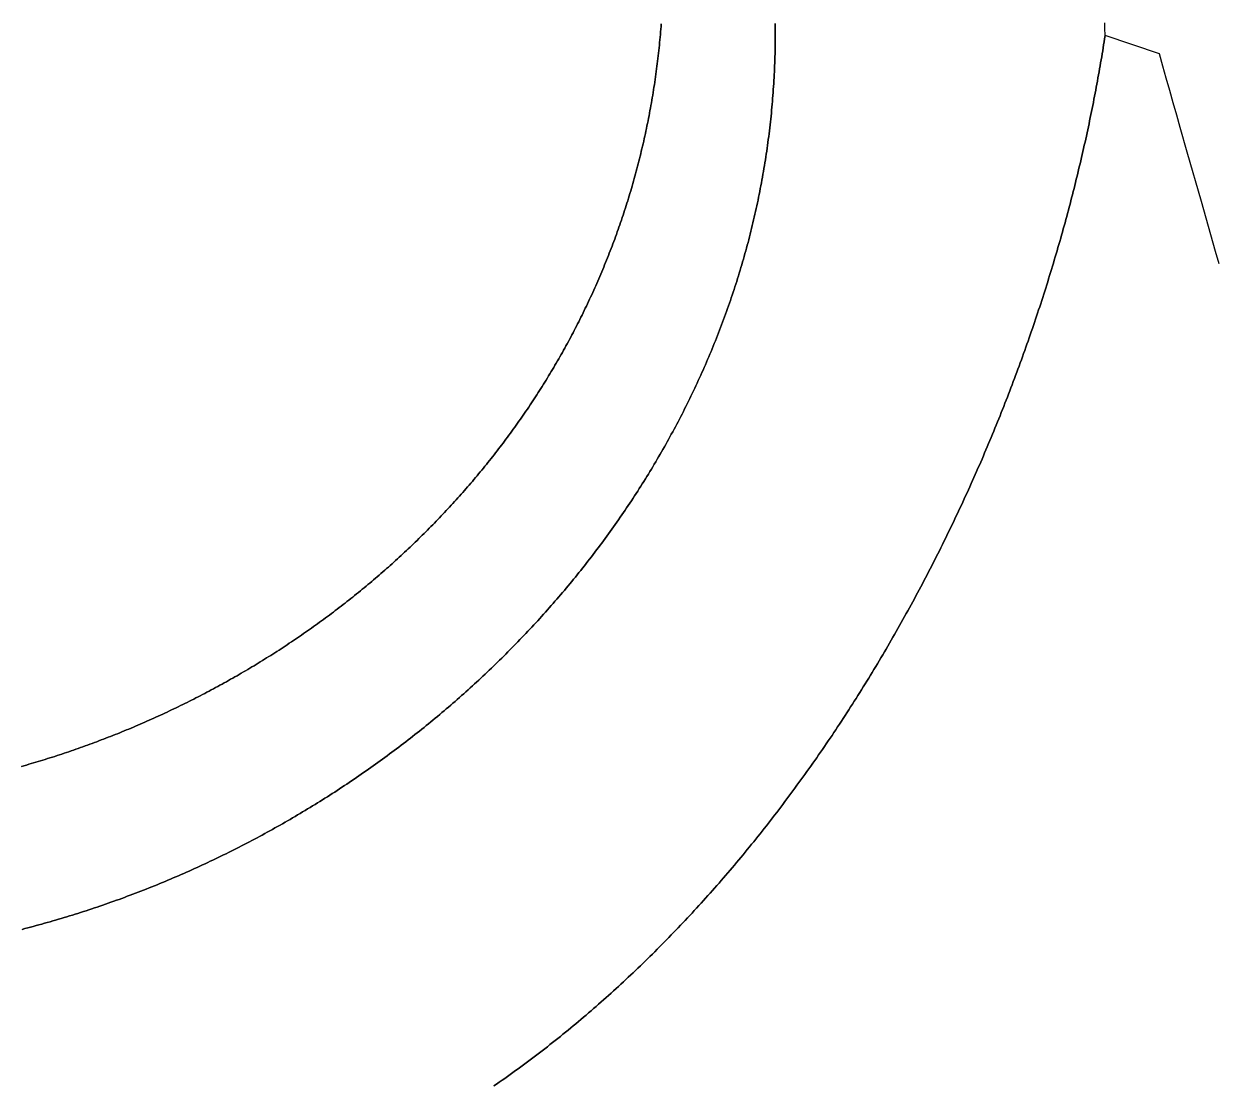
# Model space of a CAD drawing. Header units: millimetres. Extents: x 539514 to 908003, y -69769 to 203909.
# Drawn here: x 819420 to 838634, y -37131 to -20061 of the extents above; entities that cross this region are included whole.
import ezdxf

# ---------------------------------------------------------------- set-up
doc = ezdxf.new("R2010")
doc.units = ezdxf.units.MM
doc.layers.add('CLOSED_AREAS', color=7, linetype='Continuous')
doc.layers.add('REGION_HOLES', color=7, linetype='Continuous')

msp = doc.modelspace()

# ---------------------------------------------------------------- linework, layer by layer
at = {"layer": 'CLOSED_AREAS'}
for points in [[(819382.8, -32004.215), (819421.05, -31993.314), (819459.27, -31982.315), (819497.461, -31971.219), (819535.621, -31960.025), (819573.752, -31948.733), (819611.852, -31937.344), (819649.922, -31925.857), (819687.96, -31914.273), (819725.967, -31902.592), (819763.943, -31890.813), (819801.887, -31878.938), (819839.799, -31866.965), (819877.679, -31854.896), (819915.526, -31842.73), (819953.341, -31830.468), (819991.122, -31818.108), (820028.871, -31805.653), (820066.585, -31793.101), (820104.266, -31780.453), (820141.913, -31767.708), (820179.525, -31754.868), (820217.103, -31741.932), (820254.646, -31728.9), (820292.154, -31715.772), (820329.627, -31702.548), (820367.064, -31689.229), (820404.465, -31675.814), (820441.83, -31662.304), (820479.159, -31648.699), (820516.45, -31634.999), (820553.705, -31621.203), (820590.923, -31607.313), (820628.103, -31593.327), (820665.246, -31579.247), (820702.351, -31565.072), (820739.417, -31550.803), (820776.445, -31536.439), (820813.434, -31521.981), (820850.385, -31507.428), (820887.296, -31492.782), (820924.167, -31478.041), (820960.999, -31463.206), (820997.79, -31448.278), (821034.542, -31433.255), (821071.252, -31418.139), (821107.922, -31402.929), (821144.551, -31387.626), (821181.139, -31372.23), (821217.685, -31356.74), (821254.189, -31341.156), (821290.651, -31325.48), (821327.07, -31309.711), (821363.447, -31293.849), (821399.781, -31277.894), (821436.072, -31261.846), (821472.32, -31245.706), (821508.523, -31229.473), (821544.683, -31213.148), (821580.799, -31196.731), (821616.87, -31180.221), (821652.897, -31163.619), (821688.878, -31146.925), (821724.814, -31130.139), (821760.705, -31113.262), (821796.55, -31096.292), (821832.349, -31079.231), (821868.102, -31062.079), (821903.808, -31044.835), (821939.468, -31027.5), (821975.08, -31010.073), (822010.645, -30992.555), (822046.163, -30974.947), (822081.632, -30957.247), (822117.054, -30939.457), (822152.427, -30921.575), (822187.752, -30903.603), (822223.027, -30885.541), (822258.254, -30867.388), (822293.431, -30849.145), (822328.559, -30830.812), (822363.636, -30812.388), (822398.664, -30793.874), (822433.641, -30775.271), (822468.567, -30756.577), (822503.443, -30737.794), (822538.267, -30718.921), (822573.04, -30699.958), (822607.761, -30680.906), (822642.43, -30661.765), (822677.046, -30642.534), (822711.611, -30623.215), (822746.122, -30603.806), (822780.581, -30584.308), (822814.986, -30564.721), (822849.337, -30545.046), (822883.635, -30525.282), (822917.879, -30505.429), (822952.068, -30485.488), (822986.203, -30465.458), (823020.283, -30445.34), (823054.308, -30425.134), (823088.278, -30404.84), (823122.192, -30384.458), (823156.05, -30363.987), (823189.852, -30343.43), (823223.597, -30322.784), (823257.286, -30302.051), (823290.918, -30281.23), (823324.492, -30260.322), (823358.01, -30239.327), (823391.469, -30218.244), (823424.871, -30197.074), (823458.214, -30175.818), (823491.499, -30154.474), (823524.725, -30133.043), (823557.893, -30111.526), (823591, -30089.923), (823624.049, -30068.232), (823657.037, -30046.455), (823689.966, -30024.592), (823722.834, -30002.643), (823755.642, -29980.608), (823788.389, -29958.486), (823821.075, -29936.279), (823853.699, -29913.986), (823886.262, -29891.607), (823918.763, -29869.142), (823951.202, -29846.592), (823983.578, -29823.957), (824015.892, -29801.236), (824048.143, -29778.43), (824080.331, -29755.538), (824112.455, -29732.562), (824144.516, -29709.501), (824176.513, -29686.355), (824208.446, -29663.124), (824240.314, -29639.808), (824272.117, -29616.408), (824303.856, -29592.924), (824335.529, -29569.355), (824367.136, -29545.702), (824398.678, -29521.964), (824430.154, -29498.143), (824461.564, -29474.238), (824492.907, -29450.249), (824524.184, -29426.176), (824555.393, -29402.019), (824586.535, -29377.779), (824617.609, -29353.455), (824648.616, -29329.048), (824679.554, -29304.558), (824710.424, -29279.984), (824741.226, -29255.328), (824771.959, -29230.588), (824802.622, -29205.765), (824833.216, -29180.86), (824863.741, -29155.872), (824894.195, -29130.802), (824924.58, -29105.649), (824954.894, -29080.413), (824985.137, -29055.096), (825015.309, -29029.696), (825045.41, -29004.214), (825075.44, -28978.65), (825105.398, -28953.004), (825135.284, -28927.276), (825165.097, -28901.467), (825194.839, -28875.576), (825224.507, -28849.603), (825254.102, -28823.549), (825283.625, -28797.414), (825313.073, -28771.198), (825342.448, -28744.9), (825371.749, -28718.521), (825400.975, -28692.062), (825430.127, -28665.522), (825459.204, -28638.9), (825488.205, -28612.199), (825517.132, -28585.417), (825545.983, -28558.554), (825574.758, -28531.611), (825603.456, -28504.588), (825632.079, -28477.485), (825660.624, -28450.301), (825689.093, -28423.038), (825717.485, -28395.695), (825745.799, -28368.272), (825774.036, -28340.769), (825802.194, -28313.187), (825830.274, -28285.526), (825858.276, -28257.785), (825886.199, -28229.965), (825914.043, -28202.066), (825941.808, -28174.087), (825969.493, -28146.03), (825997.099, -28117.894), (826024.624, -28089.679), (826052.07, -28061.386), (826079.434, -28033.013), (826106.718, -28004.563), (826133.921, -27976.034), (826161.042, -27947.427), (826188.082, -27918.741), (826215.04, -27889.978), (826241.915, -27861.137), (826268.709, -27832.217), (826295.42, -27803.22), (826322.047, -27774.146), (826348.592, -27744.993), (826375.053, -27715.764), (826401.431, -27686.456), (826427.725, -27657.072), (826453.934, -27627.61), (826480.059, -27598.072), (826506.1, -27568.456), (826532.055, -27538.763), (826557.925, -27508.994), (826583.71, -27479.148), (826609.409, -27449.225), (826635.021, -27419.226), (826660.548, -27389.151), (826685.988, -27358.999), (826711.341, -27328.771), (826736.607, -27298.466), (826761.786, -27268.086), (826786.878, -27237.63), (826811.881, -27207.098), (826836.796, -27176.491), (826861.623, -27145.808), (826886.362, -27115.049), (826911.011, -27084.215), (826935.572, -27053.305), (826960.043, -27022.321), (826984.424, -26991.261), (827008.716, -26960.126), (827032.917, -26928.916), (827057.028, -26897.632), (827081.048, -26866.272), (827104.977, -26834.838), (827128.815, -26803.33), (827152.562, -26771.747), (827176.216, -26740.09), (827199.779, -26708.358), (827223.25, -26676.553), (827246.628, -26644.673), (827269.913, -26612.719), (827293.105, -26580.692), (827316.204, -26548.591), (827339.21, -26516.416), (827362.122, -26484.167), (827384.939, -26451.846), (827407.662, -26419.45), (827430.291, -26386.982), (827452.825, -26354.44), (827475.263, -26321.826), (827497.607, -26289.138), (827519.854, -26256.378), (827542.006, -26223.544), (827564.062, -26190.638), (827586.021, -26157.66), (827607.884, -26124.609), (827629.65, -26091.486), (827651.318, -26058.29), (827672.889, -26025.022), (827694.362, -25991.683), (827715.738, -25958.271), (827737.015, -25924.787), (827758.194, -25891.232), (827779.274, -25857.604), (827800.255, -25823.906), (827821.136, -25790.136), (827841.918, -25756.294), (827862.601, -25722.381), (827883.183, -25688.397), (827903.665, -25654.342), (827924.047, -25620.216), (827944.327, -25586.018), (827964.507, -25551.751), (827984.585, -25517.412), (828004.562, -25483.003), (828024.436, -25448.523), (828044.209, -25413.973), (828063.879, -25379.353), (828083.447, -25344.662), (828102.912, -25309.901), (828122.273, -25275.071), (828141.532, -25240.17), (828160.686, -25205.2), (828179.737, -25170.159), (828198.683, -25135.05), (828217.525, -25099.87), (828236.262, -25064.622), (828254.894, -25029.304), (828273.421, -24993.916), (828291.843, -24958.46), (828310.158, -24922.934), (828328.368, -24887.34), (828346.472, -24851.677), (828364.468, -24815.945), (828382.359, -24780.144), (828400.142, -24744.275), (828417.817, -24708.338), (828435.385, -24672.332), (828452.846, -24636.258), (828470.198, -24600.115), (828487.442, -24563.905), (828504.577, -24527.627), (828521.604, -24491.281), (828538.521, -24454.867), (828555.329, -24418.385), (828572.027, -24381.836), (828588.615, -24345.22), (828605.093, -24308.536), (828621.461, -24271.785), (828637.718, -24234.966), (828653.864, -24198.081), (828669.899, -24161.129), (828685.822, -24124.109), (828701.634, -24087.023), (828717.334, -24049.871), (828732.921, -24012.651), (828748.396, -23975.366), (828763.758, -23938.014), (828779.007, -23900.595), (828794.143, -23863.111), (828809.165, -23825.56), (828824.074, -23787.944), (828838.868, -23750.261), (828853.548, -23712.513), (828868.114, -23674.699), (828882.565, -23636.819), (828896.9, -23598.874), (828911.12, -23560.864), (828925.225, -23522.788), (828939.214, -23484.647), (828953.086, -23446.441), (828966.842, -23408.17), (828980.482, -23369.834), (828994.004, -23331.433), (829007.409, -23292.968), (829020.697, -23254.438), (829033.868, -23215.843), (829046.92, -23177.184), (829059.854, -23138.461), (829072.669, -23099.673), (829085.366, -23060.822), (829097.944, -23021.906), (829110.402, -22982.927), (829122.741, -22943.883), (829134.961, -22904.776), (829147.06, -22865.605), (829159.039, -22826.371), (829170.897, -22787.074), (829182.635, -22747.713), (829194.251, -22708.288), (829205.746, -22668.801), (829217.119, -22629.25), (829228.371, -22589.637), (829239.501, -22549.961), (829250.508, -22510.222), (829261.392, -22470.42), (829272.154, -22430.556), (829282.792, -22390.63), (829293.307, -22350.641), (829303.699, -22310.59), (829313.966, -22270.476), (829324.109, -22230.301), (829334.128, -22190.064), (829344.022, -22149.765), (829353.791, -22109.404), (829363.435, -22068.981), (829372.953, -22028.497), (829382.346, -21987.951), (829391.612, -21947.344), (829400.752, -21906.676), (829409.766, -21865.947), (829418.653, -21825.156), (829427.413, -21784.305), (829436.045, -21743.392), (829444.55, -21702.419), (829452.928, -21661.385), (829461.177, -21620.291), (829469.297, -21579.136), (829477.289, -21537.921), (829485.153, -21496.645), (829492.887, -21455.31), (829500.492, -21413.914), (829507.967, -21372.458), (829515.312, -21330.943), (829522.527, -21289.367), (829529.611, -21247.732), (829536.565, -21206.037), (829543.388, -21164.283), (829550.08, -21122.469), (829556.64, -21080.596), (829563.068, -21038.664), (829569.365, -20996.673), (829575.529, -20954.623), (829581.561, -20912.514), (829587.46, -20870.346), (829593.226, -20828.119), (829598.858, -20785.834), (829604.357, -20743.49), (829609.723, -20701.088), (829614.954, -20658.627), (829620.051, -20616.108), (829625.013, -20573.531), (829629.841, -20530.896), (829634.533, -20488.204), (829639.09, -20445.453), (829643.511, -20402.644), (829647.797, -20359.778), (829651.946, -20316.855), (829655.959, -20273.874), (829659.835, -20230.835), (829663.575, -20187.74), (829667.177, -20144.587), (829670.642, -20101.377), (829673.969, -20058.111)], [(829673.969, -20058.111), (829670.642, -20101.377), (829667.177, -20144.587), (829663.575, -20187.74), (829659.835, -20230.835), (829655.959, -20273.874), (829651.946, -20316.855), (829647.797, -20359.778), (829643.511, -20402.644), (829639.09, -20445.453), (829634.533, -20488.204), (829629.841, -20530.896), (829625.013, -20573.531), (829620.051, -20616.108), (829614.954, -20658.627), (829609.723, -20701.088), (829604.357, -20743.49), (829598.858, -20785.834), (829593.226, -20828.119), (829587.46, -20870.346), (829581.561, -20912.514), (829575.529, -20954.623), (829569.365, -20996.673), (829563.068, -21038.664), (829556.64, -21080.596), (829550.08, -21122.469), (829543.388, -21164.283), (829536.565, -21206.037), (829529.611, -21247.732), (829522.527, -21289.367), (829515.312, -21330.943), (829507.967, -21372.458), (829500.492, -21413.914), (829492.887, -21455.31), (829485.153, -21496.645), (829477.289, -21537.921), (829469.297, -21579.136), (829461.177, -21620.291), (829452.928, -21661.385), (829444.55, -21702.419), (829436.045, -21743.392), (829427.413, -21784.305), (829418.653, -21825.156), (829409.766, -21865.947), (829400.752, -21906.676), (829391.612, -21947.344), (829382.346, -21987.951), (829372.953, -22028.497), (829363.435, -22068.981), (829353.791, -22109.404), (829344.022, -22149.765), (829334.128, -22190.064), (829324.109, -22230.301), (829313.966, -22270.476), (829303.699, -22310.59), (829293.307, -22350.641), (829282.792, -22390.63), (829272.154, -22430.556), (829261.392, -22470.42), (829250.508, -22510.222), (829239.501, -22549.961), (829228.371, -22589.637), (829217.119, -22629.25), (829205.746, -22668.801), (829194.251, -22708.288), (829182.635, -22747.713), (829170.897, -22787.074), (829159.039, -22826.371), (829147.06, -22865.605), (829134.961, -22904.776), (829122.741, -22943.883), (829110.402, -22982.927), (829097.944, -23021.906), (829085.366, -23060.822), (829072.669, -23099.673), (829059.854, -23138.461), (829046.92, -23177.184), (829033.868, -23215.843), (829020.697, -23254.438), (829007.409, -23292.968), (828994.004, -23331.433), (828980.482, -23369.834), (828966.842, -23408.17), (828953.086, -23446.441), (828939.214, -23484.647), (828925.225, -23522.788), (828911.12, -23560.864), (828896.9, -23598.874), (828882.565, -23636.819), (828868.114, -23674.699), (828853.548, -23712.513), (828838.868, -23750.261), (828824.074, -23787.944), (828809.165, -23825.56), (828794.143, -23863.111), (828779.007, -23900.595), (828763.758, -23938.014), (828748.396, -23975.366), (828732.921, -24012.651), (828717.334, -24049.871), (828701.634, -24087.023), (828685.822, -24124.109), (828669.899, -24161.129), (828653.864, -24198.081), (828637.718, -24234.966), (828621.461, -24271.785), (828605.093, -24308.536), (828588.615, -24345.22), (828572.027, -24381.836), (828555.329, -24418.385), (828538.521, -24454.867), (828521.604, -24491.281), (828504.577, -24527.627), (828487.442, -24563.905), (828470.198, -24600.115), (828452.846, -24636.258), (828435.385, -24672.332), (828417.817, -24708.338), (828400.142, -24744.275), (828382.359, -24780.144), (828364.468, -24815.945), (828346.472, -24851.677), (828328.368, -24887.34), (828310.158, -24922.934), (828291.843, -24958.46), (828273.421, -24993.916), (828254.894, -25029.304), (828236.262, -25064.622), (828217.525, -25099.87), (828198.683, -25135.05), (828179.737, -25170.159), (828160.686, -25205.2), (828141.532, -25240.17), (828122.273, -25275.071), (828102.912, -25309.901), (828083.447, -25344.662), (828063.879, -25379.353), (828044.209, -25413.973), (828024.436, -25448.523), (828004.562, -25483.003), (827984.585, -25517.412), (827964.507, -25551.751), (827944.327, -25586.018), (827924.047, -25620.216), (827903.665, -25654.342), (827883.183, -25688.397), (827862.601, -25722.381), (827841.918, -25756.294), (827821.136, -25790.136), (827800.255, -25823.906), (827779.274, -25857.604), (827758.194, -25891.232), (827737.015, -25924.787), (827715.738, -25958.271), (827694.362, -25991.683), (827672.889, -26025.022), (827651.318, -26058.29), (827629.65, -26091.486), (827607.884, -26124.609), (827586.021, -26157.66), (827564.062, -26190.638), (827542.006, -26223.544), (827519.854, -26256.378), (827497.607, -26289.138), (827475.263, -26321.826), (827452.825, -26354.44), (827430.291, -26386.982), (827407.662, -26419.45), (827384.939, -26451.846), (827362.122, -26484.167), (827339.21, -26516.416), (827316.204, -26548.591), (827293.105, -26580.692), (827269.913, -26612.719), (827246.628, -26644.673), (827223.25, -26676.553), (827199.779, -26708.358), (827176.216, -26740.09), (827152.562, -26771.747), (827128.815, -26803.33), (827104.977, -26834.838), (827081.048, -26866.272), (827057.028, -26897.632), (827032.917, -26928.916), (827008.716, -26960.126), (826984.424, -26991.261), (826960.043, -27022.321), (826935.572, -27053.305), (826911.011, -27084.215), (826886.362, -27115.049), (826861.623, -27145.808), (826836.796, -27176.491), (826811.881, -27207.098), (826786.878, -27237.63), (826761.786, -27268.086), (826736.607, -27298.466), (826711.341, -27328.771), (826685.988, -27358.999), (826660.548, -27389.151), (826635.021, -27419.226), (826609.409, -27449.225), (826583.71, -27479.148), (826557.925, -27508.994), (826532.055, -27538.763), (826506.1, -27568.456), (826480.059, -27598.072), (826453.934, -27627.61), (826427.725, -27657.072), (826401.431, -27686.456), (826375.053, -27715.764), (826348.592, -27744.993), (826322.047, -27774.146), (826295.42, -27803.22), (826268.709, -27832.217), (826241.915, -27861.137), (826215.04, -27889.978), (826188.082, -27918.741), (826161.042, -27947.427), (826133.921, -27976.034), (826106.718, -28004.563), (826079.434, -28033.013), (826052.07, -28061.386), (826024.624, -28089.679), (825997.099, -28117.894), (825969.493, -28146.03), (825941.808, -28174.087), (825914.043, -28202.066), (825886.199, -28229.965), (825858.276, -28257.785), (825830.274, -28285.526), (825802.194, -28313.187), (825774.036, -28340.769), (825745.799, -28368.272), (825717.485, -28395.695), (825689.093, -28423.038), (825660.624, -28450.301), (825632.079, -28477.485), (825603.456, -28504.588), (825574.758, -28531.611), (825545.983, -28558.554), (825517.132, -28585.417), (825488.205, -28612.199), (825459.204, -28638.9), (825430.127, -28665.522), (825400.975, -28692.062), (825371.749, -28718.521), (825342.448, -28744.9), (825313.073, -28771.198), (825283.625, -28797.414), (825254.102, -28823.549), (825224.507, -28849.603), (825194.839, -28875.576), (825165.097, -28901.467), (825135.284, -28927.276), (825105.398, -28953.004), (825075.44, -28978.65), (825045.41, -29004.214), (825015.309, -29029.696), (824985.137, -29055.096), (824954.894, -29080.413), (824924.58, -29105.649), (824894.195, -29130.802), (824863.741, -29155.872), (824833.216, -29180.86), (824802.622, -29205.765), (824771.959, -29230.588), (824741.226, -29255.328), (824710.424, -29279.984), (824679.554, -29304.558), (824648.616, -29329.048), (824617.609, -29353.455), (824586.535, -29377.779), (824555.393, -29402.019), (824524.184, -29426.176), (824492.907, -29450.249), (824461.564, -29474.238), (824430.154, -29498.143), (824398.678, -29521.964), (824367.136, -29545.702), (824335.529, -29569.355), (824303.856, -29592.924), (824272.117, -29616.408), (824240.314, -29639.808), (824208.446, -29663.124), (824176.513, -29686.355), (824144.516, -29709.501), (824112.455, -29732.562), (824080.331, -29755.538), (824048.143, -29778.43), (824015.892, -29801.236), (823983.578, -29823.957), (823951.202, -29846.592), (823918.763, -29869.142), (823886.262, -29891.607), (823853.699, -29913.986), (823821.075, -29936.279), (823788.389, -29958.486), (823755.642, -29980.608), (823722.834, -30002.643), (823689.966, -30024.592), (823657.037, -30046.455), (823624.049, -30068.232), (823591, -30089.923), (823557.893, -30111.526), (823524.725, -30133.043), (823491.499, -30154.474), (823458.214, -30175.818), (823424.871, -30197.074), (823391.469, -30218.244), (823358.01, -30239.327), (823324.492, -30260.322), (823290.918, -30281.23), (823257.286, -30302.051), (823223.597, -30322.784), (823189.852, -30343.43), (823156.05, -30363.987), (823122.192, -30384.458), (823088.278, -30404.84), (823054.308, -30425.134), (823020.283, -30445.34), (822986.203, -30465.458), (822952.068, -30485.488), (822917.879, -30505.429), (822883.635, -30525.282), (822849.337, -30545.046), (822814.986, -30564.721), (822780.581, -30584.308), (822746.122, -30603.806), (822711.611, -30623.215), (822677.046, -30642.534), (822642.43, -30661.765), (822607.761, -30680.906), (822573.04, -30699.958), (822538.267, -30718.921), (822503.443, -30737.794), (822468.567, -30756.577), (822433.641, -30775.271), (822398.664, -30793.874), (822363.636, -30812.388), (822328.559, -30830.812), (822293.431, -30849.145), (822258.254, -30867.388), (822223.027, -30885.541), (822187.752, -30903.603), (822152.427, -30921.575), (822117.054, -30939.457), (822081.632, -30957.247), (822046.163, -30974.947), (822010.645, -30992.555), (821975.08, -31010.073), (821939.468, -31027.5), (821903.808, -31044.835), (821868.102, -31062.079), (821832.349, -31079.231), (821796.55, -31096.292), (821760.705, -31113.262), (821724.814, -31130.139), (821688.878, -31146.925), (821652.897, -31163.619), (821616.87, -31180.221), (821580.799, -31196.731), (821544.683, -31213.148), (821508.523, -31229.473), (821472.32, -31245.706), (821436.072, -31261.846), (821399.781, -31277.894), (821363.447, -31293.849), (821327.07, -31309.711), (821290.651, -31325.48), (821254.189, -31341.156), (821217.685, -31356.74), (821181.139, -31372.23), (821144.551, -31387.626), (821107.922, -31402.929), (821071.252, -31418.139), (821034.542, -31433.255), (820997.79, -31448.278), (820960.999, -31463.206), (820924.167, -31478.041), (820887.296, -31492.782), (820850.385, -31507.428), (820813.434, -31521.981), (820776.445, -31536.439), (820739.417, -31550.803), (820702.351, -31565.072), (820665.246, -31579.247), (820628.103, -31593.327), (820590.923, -31607.313), (820553.705, -31621.203), (820516.45, -31634.999), (820479.159, -31648.699), (820441.83, -31662.304), (820404.465, -31675.814), (820367.064, -31689.229), (820329.627, -31702.548), (820292.154, -31715.772), (820254.646, -31728.9), (820217.103, -31741.932), (820179.525, -31754.868), (820141.913, -31767.708), (820104.266, -31780.453), (820066.585, -31793.101), (820028.871, -31805.653), (819991.122, -31818.108), (819953.341, -31830.468), (819915.526, -31842.73), (819877.679, -31854.896), (819839.799, -31866.965), (819801.887, -31878.938), (819763.943, -31890.813), (819725.967, -31902.592), (819687.96, -31914.273), (819649.922, -31925.857), (819611.852, -31937.344), (819573.752, -31948.733), (819535.621, -31960.025), (819497.461, -31971.219), (819459.27, -31982.315), (819421.05, -31993.314), (819382.8, -32004.215)], [(819390.511, -34625.419), (819435.724, -34613.785), (819480.904, -34602.022), (819526.054, -34590.131), (819571.172, -34578.11), (819616.257, -34565.962), (819661.31, -34553.685), (819706.331, -34541.28), (819751.318, -34528.748), (819796.271, -34516.088), (819841.191, -34503.3), (819886.077, -34490.386), (819930.928, -34477.344), (819975.744, -34464.176), (820020.526, -34450.881), (820065.271, -34437.46), (820109.981, -34423.913), (820154.655, -34410.239), (820199.292, -34396.44), (820243.892, -34382.516), (820288.455, -34368.466), (820332.98, -34354.291), (820377.468, -34339.991), (820421.917, -34325.567), (820466.328, -34311.018), (820510.7, -34296.344), (820555.032, -34281.547), (820599.325, -34266.626), (820643.578, -34251.581), (820687.791, -34236.412), (820731.964, -34221.12), (820776.095, -34205.705), (820820.185, -34190.167), (820864.234, -34174.507), (820908.24, -34158.724), (820952.204, -34142.818), (820996.126, -34126.791), (821040.005, -34110.642), (821083.84, -34094.371), (821127.632, -34077.978), (821171.379, -34061.465), (821215.083, -34044.83), (821258.742, -34028.074), (821302.355, -34011.198), (821345.924, -33994.201), (821389.447, -33977.084), (821432.923, -33959.847), (821476.354, -33942.49), (821519.737, -33925.014), (821563.074, -33907.418), (821606.363, -33889.703), (821649.605, -33871.868), (821692.799, -33853.915), (821735.944, -33835.844), (821779.04, -33817.653), (821822.088, -33799.345), (821865.086, -33780.919), (821908.034, -33762.374), (821950.933, -33743.713), (821993.78, -33724.933), (822036.577, -33706.037), (822079.323, -33687.023), (822122.018, -33667.893), (822164.661, -33648.646), (822207.252, -33629.283), (822249.79, -33609.804), (822292.275, -33590.208), (822334.708, -33570.497), (822377.087, -33550.67), (822419.412, -33530.728), (822461.683, -33510.67), (822503.899, -33490.498), (822546.061, -33470.211), (822588.168, -33449.809), (822630.219, -33429.293), (822672.214, -33408.663), (822714.153, -33387.919), (822756.036, -33367.061), (822797.861, -33346.089), (822839.63, -33325.004), (822881.341, -33303.806), (822922.994, -33282.495), (822964.589, -33261.071), (823006.126, -33239.535), (823047.603, -33217.886), (823089.022, -33196.125), (823130.38, -33174.253), (823171.679, -33152.268), (823212.918, -33130.172), (823254.096, -33107.965), (823295.213, -33085.647), (823336.27, -33063.217), (823377.264, -33040.677), (823418.196, -33018.026), (823459.067, -32995.265), (823499.874, -32972.394), (823540.619, -32949.414), (823581.301, -32926.323), (823621.918, -32903.123), (823662.472, -32879.813), (823702.962, -32856.395), (823743.387, -32832.867), (823783.747, -32809.231), (823824.042, -32785.486), (823864.271, -32761.634), (823904.434, -32737.673), (823944.531, -32713.604), (823984.561, -32689.427), (824024.524, -32665.143), (824064.42, -32640.752), (824104.248, -32616.253), (824144.008, -32591.648), (824183.7, -32566.936), (824223.323, -32542.118), (824262.877, -32517.193), (824302.361, -32492.163), (824341.776, -32467.026), (824381.121, -32441.784), (824420.396, -32416.436), (824459.6, -32390.984), (824498.732, -32365.426), (824537.794, -32339.763), (824576.783, -32313.996), (824615.701, -32288.124), (824654.546, -32262.148), (824693.319, -32236.068), (824732.018, -32209.884), (824770.644, -32183.596), (824809.196, -32157.205), (824847.674, -32130.711), (824886.077, -32104.114), (824924.406, -32077.414), (824962.66, -32050.612), (825000.838, -32023.707), (825038.941, -31996.699), (825076.967, -31969.59), (825114.917, -31942.379), (825152.79, -31915.067), (825190.586, -31887.653), (825228.304, -31860.138), (825265.944, -31832.522), (825303.507, -31804.805), (825340.991, -31776.987), (825378.396, -31749.069), (825415.722, -31721.051), (825452.968, -31692.933), (825490.134, -31664.716), (825527.221, -31636.398), (825564.226, -31607.982), (825601.151, -31579.466), (825637.995, -31550.851), (825674.757, -31522.138), (825711.437, -31493.326), (825748.035, -31464.415), (825784.55, -31435.407), (825820.983, -31406.3), (825857.332, -31377.096), (825893.598, -31347.794), (825929.78, -31318.395), (825965.877, -31288.899), (826001.89, -31259.305), (826037.818, -31229.616), (826073.661, -31199.829), (826109.418, -31169.946), (826145.089, -31139.968), (826180.674, -31109.893), (826216.172, -31079.722), (826251.583, -31049.456), (826286.907, -31019.095), (826322.143, -30988.639), (826357.292, -30958.087), (826392.352, -30927.441), (826427.323, -30896.701), (826462.205, -30865.866), (826496.998, -30834.937), (826531.702, -30803.915), (826566.315, -30772.798), (826600.838, -30741.588), (826635.27, -30710.285), (826669.611, -30678.889), (826703.861, -30647.4), (826738.019, -30615.818), (826772.085, -30584.144), (826806.059, -30552.377), (826839.94, -30520.519), (826873.728, -30488.568), (826907.423, -30456.526), (826941.024, -30424.393), (826974.53, -30392.168), (827007.943, -30359.852), (827041.26, -30327.446), (827074.483, -30294.948), (827107.61, -30262.361), (827140.641, -30229.683), (827173.576, -30196.915), (827206.415, -30164.057), (827239.157, -30131.109), (827271.802, -30098.073), (827304.349, -30064.946), (827336.799, -30031.731), (827369.15, -29998.427), (827401.403, -29965.035), (827433.557, -29931.554), (827465.612, -29897.985), (827497.568, -29864.328), (827529.423, -29830.583), (827561.179, -29796.75), (827592.834, -29762.83), (827624.388, -29728.823), (827655.841, -29694.729), (827687.192, -29660.548), (827718.442, -29626.281), (827749.589, -29591.927), (827780.634, -29557.487), (827811.576, -29522.961), (827842.415, -29488.349), (827873.15, -29453.652), (827903.781, -29418.869), (827934.308, -29384.002), (827964.731, -29349.049), (827995.049, -29314.011), (828025.261, -29278.889), (828055.368, -29243.683), (828085.369, -29208.392), (828115.263, -29173.017), (828145.051, -29137.559), (828174.732, -29102.017), (828204.306, -29066.392), (828233.772, -29030.684), (828263.13, -28994.893), (828292.38, -28959.019), (828321.522, -28923.062), (828350.554, -28887.023), (828379.477, -28850.903), (828408.29, -28814.7), (828436.994, -28778.415), (828465.587, -28742.049), (828494.069, -28705.602), (828522.44, -28669.073), (828550.7, -28632.464), (828578.849, -28595.774), (828606.885, -28559.003), (828634.809, -28522.152), (828662.62, -28485.221), (828690.319, -28448.211), (828717.904, -28411.12), (828745.375, -28373.95), (828772.732, -28336.701), (828799.975, -28299.372), (828827.103, -28261.965), (828854.116, -28224.479), (828881.013, -28186.915), (828907.795, -28149.272), (828934.461, -28111.552), (828961.01, -28073.753), (828987.443, -28035.877), (829013.758, -27997.923), (829039.957, -27959.892), (829066.037, -27921.784), (829091.999, -27883.599), (829117.843, -27845.338), (829143.568, -27807), (829169.174, -27768.586), (829194.66, -27730.096), (829220.027, -27691.53), (829245.273, -27652.888), (829270.399, -27614.171), (829295.404, -27575.379), (829320.288, -27536.512), (829345.051, -27497.57), (829369.691, -27458.553), (829394.21, -27419.462), (829418.606, -27380.296), (829442.879, -27341.057), (829467.029, -27301.744), (829491.055, -27262.357), (829514.958, -27222.897), (829538.736, -27183.364), (829562.39, -27143.757), (829585.919, -27104.078), (829609.323, -27064.327), (829632.601, -27024.502), (829655.753, -26984.606), (829678.779, -26944.638), (829701.678, -26904.598), (829724.451, -26864.486), (829747.096, -26824.303), (829769.614, -26784.049), (829792.004, -26743.724), (829814.265, -26703.328), (829836.398, -26662.862), (829858.402, -26622.325), (829880.277, -26581.718), (829902.022, -26541.042), (829923.637, -26500.295), (829945.122, -26459.479), (829966.476, -26418.593), (829987.7, -26377.639), (830008.792, -26336.615), (830029.752, -26295.523), (830050.58, -26254.362), (830071.276, -26213.133), (830091.839, -26171.836), (830112.27, -26130.471), (830132.567, -26089.038), (830152.73, -26047.537), (830172.759, -26005.97), (830192.654, -25964.335), (830212.414, -25922.633), (830232.039, -25880.865), (830251.529, -25839.03), (830270.883, -25797.129), (830290.101, -25755.161), (830309.183, -25713.128), (830328.128, -25671.029), (830346.936, -25628.865), (830365.606, -25586.635), (830384.139, -25544.34), (830402.534, -25501.981), (830420.79, -25459.556), (830438.907, -25417.068), (830456.886, -25374.515), (830474.725, -25331.898), (830492.424, -25289.217), (830509.983, -25246.472), (830527.402, -25203.664), (830544.679, -25160.793), (830561.816, -25117.858), (830578.811, -25074.861), (830595.665, -25031.801), (830612.376, -24988.679), (830628.945, -24945.494), (830645.371, -24902.248), (830661.654, -24858.939), (830677.793, -24815.569), (830693.789, -24772.138), (830709.64, -24728.645), (830725.347, -24685.091), (830740.909, -24641.477), (830756.326, -24597.801), (830771.597, -24554.066), (830786.722, -24510.27), (830801.701, -24466.414), (830816.534, -24422.499), (830831.22, -24378.523), (830845.758, -24334.489), (830860.149, -24290.395), (830874.392, -24246.242), (830888.487, -24202.03), (830902.433, -24157.76), (830916.231, -24113.432), (830929.879, -24069.045), (830943.378, -24024.6), (830956.726, -23980.098), (830969.924, -23935.538), (830982.972, -23890.92), (830995.869, -23846.246), (831008.614, -23801.514), (831021.208, -23756.726), (831033.65, -23711.881), (831045.94, -23666.979), (831058.077, -23622.022), (831070.061, -23577.009), (831081.892, -23531.939), (831093.569, -23486.815), (831105.092, -23441.635), (831116.461, -23396.399), (831127.675, -23351.109), (831138.734, -23305.765), (831149.637, -23260.365), (831160.386, -23214.911), (831170.978, -23169.404), (831181.413, -23123.842), (831191.692, -23078.226), (831201.814, -23032.557), (831211.779, -22986.835), (831221.586, -22941.06), (831231.234, -22895.231), (831240.725, -22849.35), (831250.056, -22803.417), (831259.229, -22757.431), (831268.242, -22711.393), (831277.096, -22665.303), (831285.789, -22619.162), (831294.322, -22572.969), (831302.694, -22526.724), (831310.905, -22480.429), (831318.955, -22434.083), (831326.843, -22387.686), (831334.569, -22341.238), (831342.132, -22294.741), (831349.533, -22248.193), (831356.77, -22201.595), (831363.844, -22154.948), (831370.754, -22108.251), (831377.5, -22061.505), (831384.082, -22014.71), (831390.498, -21967.866), (831396.75, -21920.974), (831402.836, -21874.033), (831408.756, -21827.044), (831414.51, -21780.006), (831420.098, -21732.921), (831425.518, -21685.788), (831430.772, -21638.608), (831435.858, -21591.381), (831440.776, -21544.106), (831445.526, -21496.785), (831450.107, -21449.417), (831454.519, -21402.003), (831458.763, -21354.542), (831462.836, -21307.036), (831466.74, -21259.483), (831470.474, -21211.885), (831474.037, -21164.242), (831477.429, -21116.554), (831480.649, -21068.82), (831483.699, -21021.042), (831486.576, -20973.219), (831489.281, -20925.351), (831491.813, -20877.44), (831494.173, -20829.484), (831496.359, -20781.485), (831498.371, -20733.442), (831500.21, -20685.356), (831501.874, -20637.226), (831503.364, -20589.054), (831504.679, -20540.839), (831505.818, -20492.581), (831506.782, -20444.281), (831507.569, -20395.939), (831508.181, -20347.555), (831508.615, -20299.129), (831508.873, -20250.661), (831508.953, -20202.152), (831508.856, -20153.602), (831508.581, -20105.011), (831508.127, -20056.38)], [(826981.306, -37144.697), (827025.188, -37114.382), (827068.982, -37083.93), (827112.686, -37053.34), (827156.301, -37022.614), (827199.826, -36991.752), (827243.262, -36960.753), (827286.608, -36929.62), (827329.865, -36898.352), (827373.033, -36866.949), (827416.11, -36835.413), (827459.098, -36803.743), (827501.997, -36771.94), (827544.805, -36740.005), (827587.524, -36707.938), (827630.153, -36675.74), (827672.693, -36643.41), (827715.142, -36610.95), (827757.501, -36578.36), (827799.77, -36545.641), (827841.95, -36512.792), (827884.039, -36479.815), (827926.038, -36446.71), (827967.947, -36413.478), (828009.766, -36380.118), (828051.494, -36346.631), (828093.133, -36313.018), (828134.681, -36279.28), (828176.138, -36245.416), (828217.505, -36211.428), (828258.782, -36177.316), (828299.968, -36143.079), (828341.064, -36108.72), (828382.069, -36074.237), (828422.983, -36039.632), (828463.807, -36004.906), (828504.54, -35970.057), (828545.182, -35935.089), (828585.734, -35899.999), (828626.194, -35864.79), (828666.564, -35829.461), (828706.843, -35794.013), (828747.031, -35758.447), (828787.128, -35722.762), (828827.134, -35686.961), (828867.048, -35651.042), (828906.872, -35615.006), (828946.604, -35578.854), (828986.246, -35542.587), (829025.795, -35506.205), (829065.254, -35469.707), (829104.621, -35433.096), (829143.897, -35396.371), (829183.082, -35359.533), (829222.175, -35322.582), (829261.176, -35285.518), (829300.086, -35248.343), (829338.904, -35211.057), (829377.631, -35173.659), (829416.266, -35136.152), (829454.809, -35098.534), (829493.261, -35060.807), (829531.62, -35022.971), (829569.888, -34985.027), (829608.064, -34946.975), (829646.148, -34908.815), (829684.14, -34870.548), (829722.04, -34832.174), (829759.848, -34793.695), (829797.563, -34755.11), (829835.187, -34716.42), (829872.718, -34677.625), (829910.157, -34638.726), (829947.504, -34599.724), (829984.759, -34560.618), (830021.921, -34521.41), (830058.991, -34482.099), (830095.968, -34442.686), (830132.853, -34403.173), (830169.645, -34363.558), (830206.345, -34323.844), (830242.952, -34284.029), (830279.466, -34244.115), (830315.888, -34204.102), (830352.217, -34163.991), (830388.453, -34123.782), (830424.596, -34083.475), (830460.647, -34043.072), (830496.604, -34002.572), (830532.469, -33961.976), (830568.24, -33921.284), (830603.919, -33880.498), (830639.504, -33839.617), (830674.996, -33798.641), (830710.395, -33757.573), (830745.701, -33716.411), (830780.914, -33675.156), (830816.033, -33633.809), (830851.059, -33592.371), (830885.992, -33550.841), (830920.831, -33509.221), (830955.577, -33467.51), (830990.229, -33425.71), (831024.787, -33383.82), (831059.252, -33341.842), (831093.624, -33299.775), (831127.901, -33257.62), (831162.085, -33215.378), (831196.176, -33173.049), (831230.172, -33130.634), (831264.074, -33088.132), (831297.883, -33045.545), (831331.598, -33002.874), (831365.218, -32960.117), (831398.745, -32917.277), (831432.178, -32874.353), (831465.516, -32831.346), (831498.76, -32788.257), (831531.911, -32745.085), (831564.967, -32701.832), (831597.928, -32658.497), (831630.795, -32615.082), (831663.568, -32571.587), (831696.247, -32528.012), (831728.831, -32484.358), (831761.321, -32440.625), (831793.716, -32396.814), (831826.016, -32352.924), (831858.222, -32308.958), (831890.333, -32264.915), (831922.35, -32220.795), (831954.271, -32176.6), (831986.098, -32132.329), (832017.83, -32087.983), (832049.468, -32043.563), (832081.01, -31999.069), (832112.457, -31954.501), (832143.81, -31909.86), (832175.067, -31865.147), (832206.229, -31820.362), (832237.296, -31775.505), (832268.268, -31730.577), (832299.145, -31685.578), (832329.926, -31640.51), (832360.613, -31595.371), (832391.203, -31550.164), (832421.699, -31504.887), (832452.099, -31459.543), (832482.403, -31414.131), (832512.612, -31368.651), (832542.726, -31323.105), (832572.744, -31277.493), (832602.666, -31231.814), (832632.492, -31186.07), (832662.223, -31140.262), (832691.858, -31094.389), (832721.398, -31048.452), (832750.841, -31002.452), (832780.188, -30956.388), (832809.44, -30910.263), (832838.596, -30864.075), (832867.655, -30817.826), (832896.619, -30771.515), (832925.486, -30725.144), (832954.257, -30678.714), (832982.932, -30632.223), (833011.511, -30585.673), (833039.994, -30539.065), (833068.38, -30492.399), (833096.67, -30445.674), (833124.863, -30398.893), (833152.96, -30352.055), (833180.961, -30305.161), (833208.865, -30258.211), (833236.672, -30211.205), (833264.383, -30164.145), (833291.997, -30117.031), (833319.514, -30069.862), (833346.935, -30022.641), (833374.259, -29975.366), (833401.486, -29928.039), (833428.616, -29880.66), (833455.649, -29833.229), (833482.586, -29785.748), (833509.425, -29738.216), (833536.167, -29690.634), (833562.813, -29643.003), (833589.361, -29595.322), (833615.812, -29547.593), (833642.165, -29499.816), (833668.422, -29451.991), (833694.581, -29404.119), (833720.643, -29356.2), (833746.607, -29308.236), (833772.474, -29260.225), (833798.244, -29212.169), (833823.916, -29164.069), (833849.49, -29115.924), (833874.967, -29067.735), (833900.346, -29019.503), (833925.628, -28971.229), (833950.812, -28922.911), (833975.898, -28874.552), (834000.886, -28826.152), (834025.776, -28777.711), (834050.569, -28729.229), (834075.264, -28680.707), (834099.86, -28632.146), (834124.359, -28583.546), (834148.759, -28534.907), (834173.062, -28486.23), (834197.266, -28437.516), (834221.372, -28388.765), (834245.38, -28339.976), (834269.29, -28291.152), (834293.101, -28242.292), (834316.814, -28193.397), (834340.428, -28144.468), (834363.944, -28095.504), (834387.362, -28046.506), (834410.681, -27997.475), (834433.902, -27948.412), (834457.024, -27899.316), (834480.047, -27850.188), (834502.971, -27801.029), (834525.797, -27751.839), (834548.524, -27702.618), (834571.152, -27653.368), (834593.682, -27604.088), (834616.112, -27554.78), (834638.443, -27505.442), (834660.676, -27456.077), (834682.809, -27406.685), (834704.844, -27357.265), (834726.779, -27307.819), (834748.615, -27258.347), (834770.352, -27208.849), (834791.989, -27159.326), (834813.527, -27109.778), (834834.966, -27060.206), (834856.306, -27010.611), (834877.546, -26960.992), (834898.687, -26911.351), (834919.728, -26861.687), (834940.67, -26812.002), (834961.512, -26762.295), (834982.254, -26712.568), (835002.897, -26662.82), (835023.44, -26613.052), (835043.883, -26563.265), (835064.227, -26513.459), (835084.47, -26463.635), (835104.614, -26413.793), (835124.658, -26363.933), (835144.602, -26314.056), (835164.445, -26264.163), (835184.189, -26214.254), (835203.833, -26164.329), (835223.376, -26114.389), (835242.82, -26064.435), (835262.163, -26014.467), (835281.405, -25964.485), (835300.548, -25914.489), (835319.59, -25864.481), (835338.532, -25814.461), (835357.373, -25764.43), (835376.114, -25714.387), (835394.754, -25664.333), (835413.294, -25614.269), (835431.733, -25564.195), (835450.072, -25514.112), (835468.309, -25464.02), (835486.446, -25413.92), (835504.483, -25363.812), (835522.418, -25313.696), (835540.253, -25263.574), (835557.986, -25213.445), (835575.619, -25163.31), (835593.151, -25113.169), (835610.581, -25063.024), (835627.911, -25012.874), (835645.139, -24962.72), (835662.267, -24912.563), (835679.293, -24862.402), (835696.218, -24812.239), (835713.041, -24762.074), (835729.764, -24711.907), (835746.384, -24661.739), (835762.904, -24611.57), (835779.322, -24561.401), (835795.638, -24511.232), (835811.853, -24461.064), (835827.967, -24410.898), (835843.978, -24360.733), (835859.889, -24310.57), (835875.697, -24260.41), (835891.403, -24210.252), (835907.008, -24160.099), (835922.511, -24109.95), (835937.912, -24059.805), (835953.211, -24009.665), (835968.408, -23959.531), (835983.504, -23909.403), (835998.497, -23859.281), (836013.388, -23809.167), (836028.177, -23759.059), (836042.863, -23708.96), (836057.448, -23658.869), (836071.93, -23608.787), (836086.31, -23558.715), (836100.587, -23508.652), (836114.762, -23458.599), (836128.835, -23408.558), (836142.805, -23358.528), (836156.673, -23308.509), (836170.438, -23258.503), (836184.101, -23208.509), (836197.66, -23158.529), (836211.118, -23108.562), (836224.472, -23058.609), (836237.724, -23008.671), (836250.873, -22958.748), (836263.919, -22908.841), (836276.862, -22858.95), (836289.702, -22809.075), (836302.439, -22759.218), (836315.073, -22709.378), (836327.604, -22659.556), (836340.032, -22609.752), (836352.357, -22559.967), (836364.578, -22510.202), (836376.697, -22460.457), (836388.712, -22410.732), (836400.623, -22361.028), (836412.432, -22311.345), (836424.137, -22261.684), (836435.738, -22212.046), (836447.236, -22162.43), (836458.63, -22112.837), (836469.921, -22063.268), (836481.108, -22013.724), (836492.192, -21964.204), (836503.172, -21914.709), (836514.048, -21865.24), (836524.82, -21815.797), (836535.488, -21766.381), (836546.053, -21716.991), (836556.514, -21667.63), (836566.87, -21618.296), (836577.123, -21568.991), (836587.271, -21519.715), (836597.316, -21470.468), (836607.256, -21421.252), (836617.093, -21372.065), (836626.824, -21322.91), (836636.452, -21273.786), (836645.976, -21224.694), (836655.395, -21175.634), (836664.709, -21126.608), (836673.919, -21077.614), (836683.025, -21028.654), (836692.026, -20979.729), (836700.923, -20930.838), (836709.715, -20881.983), (836718.403, -20833.163), (836726.985, -20784.38), (836735.463, -20735.633), (836743.837, -20686.923), (836752.105, -20638.251), (836760.268, -20589.617), (836768.327, -20541.021), (836776.281, -20492.465), (836784.129, -20443.948), (836791.873, -20395.471), (836799.512, -20347.035), (836807.045, -20298.64), (836814.474, -20250.286), (836814.15, -20209.563), (836813.638, -20168.786), (836812.939, -20127.955), (836812.053, -20087.072), (836810.981, -20046.136)], [(838649.954, -23922.069), (838592.823, -23720.986), (838478.578, -23319.627), (838364.451, -22919.36), (838137.038, -22122.182), (838023.991, -21725.307), (837967.684, -21527.307), (837911.543, -21329.601), (837855.582, -21132.192), (837799.815, -20935.083), (837744.259, -20738.275), (837688.927, -20541.77), (836814.474, -20250.286), (836807.045, -20298.64), (836799.512, -20347.035), (836791.873, -20395.471), (836784.129, -20443.948), (836776.281, -20492.465), (836768.327, -20541.021), (836760.268, -20589.617), (836752.105, -20638.251), (836743.837, -20686.923), (836735.463, -20735.633), (836726.985, -20784.38), (836718.403, -20833.163), (836709.715, -20881.983), (836700.923, -20930.838), (836692.026, -20979.729), (836683.025, -21028.654), (836673.919, -21077.614), (836664.709, -21126.608), (836655.395, -21175.634), (836645.976, -21224.694), (836636.452, -21273.786), (836626.824, -21322.91), (836617.093, -21372.065), (836607.256, -21421.252), (836597.316, -21470.468), (836587.271, -21519.715), (836577.123, -21568.991), (836566.87, -21618.296), (836556.514, -21667.63), (836546.053, -21716.991), (836535.488, -21766.381), (836524.82, -21815.797), (836514.048, -21865.24), (836503.172, -21914.709), (836492.192, -21964.204), (836481.108, -22013.724), (836469.921, -22063.268), (836458.63, -22112.837), (836447.236, -22162.43), (836435.738, -22212.046), (836424.137, -22261.684), (836412.432, -22311.345), (836400.623, -22361.028), (836388.712, -22410.732), (836376.697, -22460.457), (836364.578, -22510.202), (836352.357, -22559.967), (836340.032, -22609.752), (836327.604, -22659.556), (836315.073, -22709.378), (836302.439, -22759.218), (836289.702, -22809.075), (836276.862, -22858.95), (836263.919, -22908.841), (836250.873, -22958.748), (836237.724, -23008.671), (836224.472, -23058.609), (836211.118, -23108.562), (836197.66, -23158.529), (836184.101, -23208.509), (836170.438, -23258.503), (836156.673, -23308.509), (836142.805, -23358.528), (836128.835, -23408.558), (836114.762, -23458.599), (836100.587, -23508.652), (836086.31, -23558.715), (836071.93, -23608.787), (836057.448, -23658.869), (836042.863, -23708.96), (836028.177, -23759.059), (836013.388, -23809.167), (835998.497, -23859.281), (835983.504, -23909.403), (835968.408, -23959.531), (835953.211, -24009.665), (835937.912, -24059.805), (835922.511, -24109.95), (835907.008, -24160.099), (835891.403, -24210.252), (835875.697, -24260.41), (835859.889, -24310.57), (835843.978, -24360.733), (835827.967, -24410.898), (835811.853, -24461.064), (835795.638, -24511.232), (835779.322, -24561.401), (835762.904, -24611.57), (835746.384, -24661.739), (835729.764, -24711.907), (835713.041, -24762.074), (835696.218, -24812.239), (835679.293, -24862.402), (835662.267, -24912.563), (835645.139, -24962.72), (835627.911, -25012.874), (835610.581, -25063.024), (835593.151, -25113.169), (835575.619, -25163.31), (835557.986, -25213.445), (835540.253, -25263.574), (835522.418, -25313.696), (835504.483, -25363.812), (835486.446, -25413.92), (835468.309, -25464.02), (835450.072, -25514.112), (835431.733, -25564.195), (835413.294, -25614.269), (835394.754, -25664.333), (835376.114, -25714.387), (835357.373, -25764.43), (835338.532, -25814.461), (835319.59, -25864.481), (835300.548, -25914.489), (835281.405, -25964.485), (835262.163, -26014.467), (835242.82, -26064.435), (835223.376, -26114.389), (835203.833, -26164.329), (835184.189, -26214.254), (835164.445, -26264.163), (835144.602, -26314.056), (835124.658, -26363.933), (835104.614, -26413.793), (835084.47, -26463.635), (835064.227, -26513.459), (835043.883, -26563.265), (835023.44, -26613.052), (835002.897, -26662.82), (834982.254, -26712.568), (834961.512, -26762.295), (834940.67, -26812.002), (834919.728, -26861.687), (834898.687, -26911.351), (834877.546, -26960.992), (834856.306, -27010.611), (834834.966, -27060.206), (834813.527, -27109.778), (834791.989, -27159.326), (834770.352, -27208.849), (834748.615, -27258.347), (834726.779, -27307.819), (834704.844, -27357.265), (834682.809, -27406.685), (834660.676, -27456.077), (834638.443, -27505.442), (834616.112, -27554.78), (834593.682, -27604.088), (834571.152, -27653.368), (834548.524, -27702.618), (834525.797, -27751.839), (834502.971, -27801.029), (834480.047, -27850.188), (834457.024, -27899.316), (834433.902, -27948.412), (834410.681, -27997.475), (834387.362, -28046.506), (834363.944, -28095.504), (834340.428, -28144.468), (834316.814, -28193.397), (834293.101, -28242.292), (834269.29, -28291.152), (834245.38, -28339.976), (834221.372, -28388.765), (834197.266, -28437.516), (834173.062, -28486.23), (834148.759, -28534.907), (834124.359, -28583.546), (834099.86, -28632.146), (834075.264, -28680.707), (834050.569, -28729.229), (834025.776, -28777.711), (834000.886, -28826.152), (833975.898, -28874.552), (833950.812, -28922.911), (833925.628, -28971.229), (833900.346, -29019.503), (833874.967, -29067.735), (833849.49, -29115.924), (833823.916, -29164.069), (833798.244, -29212.169), (833772.474, -29260.225), (833746.607, -29308.236), (833720.643, -29356.2), (833694.581, -29404.119), (833668.422, -29451.991), (833642.165, -29499.816), (833615.812, -29547.593), (833589.361, -29595.322), (833562.813, -29643.003), (833536.167, -29690.634), (833509.425, -29738.216), (833482.586, -29785.748), (833455.649, -29833.229), (833428.616, -29880.66), (833401.486, -29928.039), (833374.259, -29975.366), (833346.935, -30022.641), (833319.514, -30069.862), (833291.997, -30117.031), (833264.383, -30164.145), (833236.672, -30211.205), (833208.865, -30258.211), (833180.961, -30305.161), (833152.96, -30352.055), (833124.863, -30398.893), (833096.67, -30445.674), (833068.38, -30492.399), (833039.994, -30539.065), (833011.511, -30585.673), (832982.932, -30632.223), (832954.257, -30678.714), (832925.486, -30725.144), (832896.619, -30771.515), (832867.655, -30817.826), (832838.596, -30864.075), (832809.44, -30910.263), (832780.188, -30956.388), (832750.841, -31002.452), (832721.398, -31048.452), (832691.858, -31094.389), (832662.223, -31140.262), (832632.492, -31186.07), (832602.666, -31231.814), (832572.744, -31277.493), (832542.726, -31323.105), (832512.612, -31368.651), (832482.403, -31414.131), (832452.099, -31459.543), (832421.699, -31504.887), (832391.203, -31550.164), (832360.613, -31595.371), (832329.926, -31640.51), (832299.145, -31685.578), (832268.268, -31730.577), (832237.296, -31775.505), (832206.229, -31820.362), (832175.067, -31865.147), (832143.81, -31909.86), (832112.457, -31954.501), (832081.01, -31999.069), (832049.468, -32043.563), (832017.83, -32087.983), (831986.098, -32132.329), (831954.271, -32176.6), (831922.35, -32220.795), (831890.333, -32264.915), (831858.222, -32308.958), (831826.016, -32352.924), (831793.716, -32396.814), (831761.321, -32440.625), (831728.831, -32484.358), (831696.247, -32528.012), (831663.568, -32571.587), (831630.795, -32615.082), (831597.928, -32658.497), (831564.967, -32701.832), (831531.911, -32745.085), (831498.76, -32788.257), (831465.516, -32831.346), (831432.178, -32874.353), (831398.745, -32917.277), (831365.218, -32960.117), (831331.598, -33002.874), (831297.883, -33045.545), (831264.074, -33088.132), (831230.172, -33130.634), (831196.176, -33173.049), (831162.085, -33215.378), (831127.901, -33257.62), (831093.624, -33299.775), (831059.252, -33341.842), (831024.787, -33383.82), (830990.229, -33425.71), (830955.577, -33467.51), (830920.831, -33509.221), (830885.992, -33550.841), (830851.059, -33592.371), (830816.033, -33633.809), (830780.914, -33675.156), (830745.701, -33716.411), (830710.395, -33757.573), (830674.996, -33798.641), (830639.504, -33839.617), (830603.919, -33880.498), (830568.24, -33921.284), (830532.469, -33961.976), (830496.604, -34002.572), (830460.647, -34043.072), (830424.596, -34083.475), (830388.453, -34123.782), (830352.217, -34163.991), (830315.888, -34204.102), (830279.466, -34244.115), (830242.952, -34284.029), (830206.345, -34323.844), (830169.645, -34363.558), (830132.853, -34403.173), (830095.968, -34442.686), (830058.991, -34482.099), (830021.921, -34521.41), (829984.759, -34560.618), (829947.504, -34599.724), (829910.157, -34638.726), (829872.718, -34677.625), (829835.187, -34716.42), (829797.563, -34755.11), (829759.848, -34793.695), (829722.04, -34832.174), (829684.14, -34870.548), (829646.148, -34908.815), (829608.064, -34946.975), (829569.888, -34985.027), (829531.62, -35022.971), (829493.261, -35060.807), (829454.809, -35098.534), (829416.266, -35136.152), (829377.631, -35173.659), (829338.904, -35211.057), (829300.086, -35248.343), (829261.176, -35285.518), (829222.175, -35322.582), (829183.082, -35359.533), (829143.897, -35396.371), (829104.621, -35433.096), (829065.254, -35469.707), (829025.795, -35506.205), (828986.246, -35542.587), (828946.604, -35578.854), (828906.872, -35615.006), (828867.048, -35651.042), (828827.134, -35686.961), (828787.128, -35722.762), (828747.031, -35758.447), (828706.843, -35794.013), (828666.564, -35829.461), (828626.194, -35864.79), (828585.734, -35899.999), (828545.182, -35935.089), (828504.54, -35970.057), (828463.807, -36004.906), (828422.983, -36039.632), (828382.069, -36074.237), (828341.064, -36108.72), (828299.968, -36143.079), (828258.782, -36177.316), (828217.505, -36211.428), (828176.138, -36245.416), (828134.681, -36279.28), (828093.133, -36313.018), (828051.494, -36346.631), (828009.766, -36380.118), (827967.947, -36413.478), (827926.038, -36446.71), (827884.039, -36479.815), (827841.95, -36512.792), (827799.77, -36545.641), (827757.501, -36578.36), (827715.142, -36610.95), (827672.693, -36643.41), (827630.153, -36675.74), (827587.524, -36707.938), (827544.805, -36740.005), (827501.997, -36771.94), (827459.098, -36803.743), (827416.11, -36835.413), (827373.033, -36866.949), (827329.865, -36898.352), (827286.608, -36929.62), (827243.262, -36960.753), (827199.826, -36991.752), (827156.301, -37022.614), (827112.686, -37053.34), (827068.982, -37083.93), (827025.188, -37114.382), (826981.306, -37144.697)]]:
    msp.add_lwpolyline(points, dxfattribs=at)
at = {"layer": 'REGION_HOLES'}
msp.add_lwpolyline([(831508.127, -20056.38), (831508.581, -20105.011), (831508.856, -20153.602), (831508.953, -20202.152), (831508.873, -20250.661), (831508.615, -20299.129), (831508.181, -20347.555), (831507.569, -20395.939), (831506.782, -20444.281), (831505.818, -20492.581), (831504.679, -20540.839), (831503.364, -20589.054), (831501.874, -20637.226), (831500.21, -20685.356), (831498.371, -20733.442), (831496.359, -20781.485), (831494.173, -20829.484), (831491.813, -20877.44), (831489.281, -20925.351), (831486.576, -20973.219), (831483.699, -21021.042), (831480.649, -21068.82), (831477.429, -21116.554), (831474.037, -21164.242), (831470.474, -21211.885), (831466.74, -21259.483), (831462.836, -21307.036), (831458.763, -21354.542), (831454.519, -21402.003), (831450.107, -21449.417), (831445.526, -21496.785), (831440.776, -21544.106), (831435.858, -21591.381), (831430.772, -21638.608), (831425.518, -21685.788), (831420.098, -21732.921), (831414.51, -21780.006), (831408.756, -21827.044), (831402.836, -21874.033), (831396.75, -21920.974), (831390.498, -21967.866), (831384.082, -22014.71), (831377.5, -22061.505), (831370.754, -22108.251), (831363.844, -22154.948), (831356.77, -22201.595), (831349.533, -22248.193), (831342.132, -22294.741), (831334.569, -22341.238), (831326.843, -22387.686), (831318.955, -22434.083), (831310.905, -22480.429), (831302.694, -22526.724), (831294.322, -22572.969), (831285.789, -22619.162), (831277.096, -22665.303), (831268.242, -22711.393), (831259.229, -22757.431), (831250.056, -22803.417), (831240.725, -22849.35), (831231.234, -22895.231), (831221.586, -22941.06), (831211.779, -22986.835), (831201.814, -23032.557), (831191.692, -23078.226), (831181.413, -23123.842), (831170.978, -23169.404), (831160.386, -23214.911), (831149.637, -23260.365), (831138.734, -23305.765), (831127.675, -23351.109), (831116.461, -23396.399), (831105.092, -23441.635), (831093.569, -23486.815), (831081.892, -23531.939), (831070.061, -23577.009), (831058.077, -23622.022), (831045.94, -23666.979), (831033.65, -23711.881), (831021.208, -23756.726), (831008.614, -23801.514), (830995.869, -23846.246), (830982.972, -23890.92), (830969.924, -23935.538), (830956.726, -23980.098), (830943.378, -24024.6), (830929.879, -24069.045), (830916.231, -24113.432), (830902.433, -24157.76), (830888.487, -24202.03), (830874.392, -24246.242), (830860.149, -24290.395), (830845.758, -24334.489), (830831.22, -24378.523), (830816.534, -24422.499), (830801.701, -24466.414), (830786.722, -24510.27), (830771.597, -24554.066), (830756.326, -24597.801), (830740.909, -24641.477), (830725.347, -24685.091), (830709.64, -24728.645), (830693.789, -24772.138), (830677.793, -24815.569), (830661.654, -24858.939), (830645.371, -24902.248), (830628.945, -24945.494), (830612.376, -24988.679), (830595.665, -25031.801), (830578.811, -25074.861), (830561.816, -25117.858), (830544.679, -25160.793), (830527.402, -25203.664), (830509.983, -25246.472), (830492.424, -25289.217), (830474.725, -25331.898), (830456.886, -25374.515), (830438.907, -25417.068), (830420.79, -25459.556), (830402.534, -25501.981), (830384.139, -25544.34), (830365.606, -25586.635), (830346.936, -25628.865), (830328.128, -25671.029), (830309.183, -25713.128), (830290.101, -25755.161), (830270.883, -25797.129), (830251.529, -25839.03), (830232.039, -25880.865), (830212.414, -25922.633), (830192.654, -25964.335), (830172.759, -26005.97), (830152.73, -26047.537), (830132.567, -26089.038), (830112.27, -26130.471), (830091.839, -26171.836), (830071.276, -26213.133), (830050.58, -26254.362), (830029.752, -26295.523), (830008.792, -26336.615), (829987.7, -26377.639), (829966.476, -26418.593), (829945.122, -26459.479), (829923.637, -26500.295), (829902.022, -26541.042), (829880.277, -26581.718), (829858.402, -26622.325), (829836.398, -26662.862), (829814.265, -26703.328), (829792.004, -26743.724), (829769.614, -26784.049), (829747.096, -26824.303), (829724.451, -26864.486), (829701.678, -26904.598), (829678.779, -26944.638), (829655.753, -26984.606), (829632.601, -27024.502), (829609.323, -27064.327), (829585.919, -27104.078), (829562.39, -27143.757), (829538.736, -27183.364), (829514.958, -27222.897), (829491.055, -27262.357), (829467.029, -27301.744), (829442.879, -27341.057), (829418.606, -27380.296), (829394.21, -27419.462), (829369.691, -27458.553), (829345.051, -27497.57), (829320.288, -27536.512), (829295.404, -27575.379), (829270.399, -27614.171), (829245.273, -27652.888), (829220.027, -27691.53), (829194.66, -27730.096), (829169.174, -27768.586), (829143.568, -27807), (829117.843, -27845.338), (829091.999, -27883.599), (829066.037, -27921.784), (829039.957, -27959.892), (829013.758, -27997.923), (828987.443, -28035.877), (828961.01, -28073.753), (828934.461, -28111.552), (828907.795, -28149.272), (828881.013, -28186.915), (828854.116, -28224.479), (828827.103, -28261.965), (828799.975, -28299.372), (828772.732, -28336.701), (828745.375, -28373.95), (828717.904, -28411.12), (828690.319, -28448.211), (828662.62, -28485.221), (828634.809, -28522.152), (828606.885, -28559.003), (828578.849, -28595.774), (828550.7, -28632.464), (828522.44, -28669.073), (828494.069, -28705.602), (828465.587, -28742.049), (828436.994, -28778.415), (828408.29, -28814.7), (828379.477, -28850.903), (828350.554, -28887.023), (828321.522, -28923.062), (828292.38, -28959.019), (828263.13, -28994.893), (828233.772, -29030.684), (828204.306, -29066.392), (828174.732, -29102.017), (828145.051, -29137.559), (828115.263, -29173.017), (828085.369, -29208.392), (828055.368, -29243.683), (828025.261, -29278.889), (827995.049, -29314.011), (827964.731, -29349.049), (827934.308, -29384.002), (827903.781, -29418.869), (827873.15, -29453.652), (827842.415, -29488.349), (827811.576, -29522.961), (827780.634, -29557.487), (827749.589, -29591.927), (827718.442, -29626.281), (827687.192, -29660.548), (827655.841, -29694.729), (827624.388, -29728.823), (827592.834, -29762.83), (827561.179, -29796.75), (827529.423, -29830.583), (827497.568, -29864.328), (827465.612, -29897.985), (827433.557, -29931.554), (827401.403, -29965.035), (827369.15, -29998.427), (827336.799, -30031.731), (827304.349, -30064.946), (827271.802, -30098.073), (827239.157, -30131.109), (827206.415, -30164.057), (827173.576, -30196.915), (827140.641, -30229.683), (827107.61, -30262.361), (827074.483, -30294.948), (827041.26, -30327.446), (827007.943, -30359.852), (826974.53, -30392.168), (826941.024, -30424.393), (826907.423, -30456.526), (826873.728, -30488.568), (826839.94, -30520.519), (826806.059, -30552.377), (826772.085, -30584.144), (826738.019, -30615.818), (826703.861, -30647.4), (826669.611, -30678.889), (826635.27, -30710.285), (826600.838, -30741.588), (826566.315, -30772.798), (826531.702, -30803.915), (826496.998, -30834.937), (826462.205, -30865.866), (826427.323, -30896.701), (826392.352, -30927.441), (826357.292, -30958.087), (826322.143, -30988.639), (826286.907, -31019.095), (826251.583, -31049.456), (826216.172, -31079.722), (826180.674, -31109.893), (826145.089, -31139.968), (826109.418, -31169.946), (826073.661, -31199.829), (826037.818, -31229.616), (826001.89, -31259.305), (825965.877, -31288.899), (825929.78, -31318.395), (825893.598, -31347.794), (825857.332, -31377.096), (825820.983, -31406.3), (825784.55, -31435.407), (825748.035, -31464.415), (825711.437, -31493.326), (825674.757, -31522.138), (825637.995, -31550.851), (825601.151, -31579.466), (825564.226, -31607.982), (825527.221, -31636.398), (825490.134, -31664.716), (825452.968, -31692.933), (825415.722, -31721.051), (825378.396, -31749.069), (825340.991, -31776.987), (825303.507, -31804.805), (825265.944, -31832.522), (825228.304, -31860.138), (825190.586, -31887.653), (825152.79, -31915.067), (825114.917, -31942.379), (825076.967, -31969.59), (825038.941, -31996.699), (825000.838, -32023.707), (824962.66, -32050.612), (824924.406, -32077.414), (824886.077, -32104.114), (824847.674, -32130.711), (824809.196, -32157.205), (824770.644, -32183.596), (824732.018, -32209.884), (824693.319, -32236.068), (824654.546, -32262.148), (824615.701, -32288.124), (824576.783, -32313.996), (824537.794, -32339.763), (824498.732, -32365.426), (824459.6, -32390.984), (824420.396, -32416.436), (824381.121, -32441.784), (824341.776, -32467.026), (824302.361, -32492.163), (824262.877, -32517.193), (824223.323, -32542.118), (824183.7, -32566.936), (824144.008, -32591.648), (824104.248, -32616.253), (824064.42, -32640.752), (824024.524, -32665.143), (823984.561, -32689.427), (823944.531, -32713.604), (823904.434, -32737.673), (823864.271, -32761.634), (823824.042, -32785.486), (823783.747, -32809.231), (823743.387, -32832.867), (823702.962, -32856.395), (823662.472, -32879.813), (823621.918, -32903.123), (823581.301, -32926.323), (823540.619, -32949.414), (823499.874, -32972.394), (823459.067, -32995.265), (823418.196, -33018.026), (823377.264, -33040.677), (823336.27, -33063.217), (823295.213, -33085.647), (823254.096, -33107.965), (823212.918, -33130.172), (823171.679, -33152.268), (823130.38, -33174.253), (823089.022, -33196.125), (823047.603, -33217.886), (823006.126, -33239.535), (822964.589, -33261.071), (822922.994, -33282.495), (822881.341, -33303.806), (822839.63, -33325.004), (822797.861, -33346.089), (822756.036, -33367.061), (822714.153, -33387.919), (822672.214, -33408.663), (822630.219, -33429.293), (822588.168, -33449.809), (822546.061, -33470.211), (822503.899, -33490.498), (822461.683, -33510.67), (822419.412, -33530.728), (822377.087, -33550.67), (822334.708, -33570.497), (822292.275, -33590.208), (822249.79, -33609.804), (822207.252, -33629.283), (822164.661, -33648.646), (822122.018, -33667.893), (822079.323, -33687.023), (822036.577, -33706.037), (821993.78, -33724.933), (821950.933, -33743.713), (821908.034, -33762.374), (821865.086, -33780.919), (821822.088, -33799.345), (821779.04, -33817.653), (821735.944, -33835.844), (821692.799, -33853.915), (821649.605, -33871.868), (821606.363, -33889.703), (821563.074, -33907.418), (821519.737, -33925.014), (821476.354, -33942.49), (821432.923, -33959.847), (821389.447, -33977.084), (821345.924, -33994.201), (821302.355, -34011.198), (821258.742, -34028.074), (821215.083, -34044.83), (821171.379, -34061.465), (821127.632, -34077.978), (821083.84, -34094.371), (821040.005, -34110.642), (820996.126, -34126.791), (820952.204, -34142.818), (820908.24, -34158.724), (820864.234, -34174.507), (820820.185, -34190.167), (820776.095, -34205.705), (820731.964, -34221.12), (820687.791, -34236.412), (820643.578, -34251.581), (820599.325, -34266.626), (820555.032, -34281.547), (820510.7, -34296.344), (820466.328, -34311.018), (820421.917, -34325.567), (820377.468, -34339.991), (820332.98, -34354.291), (820288.455, -34368.466), (820243.892, -34382.516), (820199.292, -34396.44), (820154.655, -34410.239), (820109.981, -34423.913), (820065.271, -34437.46), (820020.526, -34450.881), (819975.744, -34464.176), (819930.928, -34477.344), (819886.077, -34490.386), (819841.191, -34503.3), (819796.271, -34516.088), (819751.318, -34528.748), (819706.331, -34541.28), (819661.31, -34553.685), (819616.257, -34565.962), (819571.172, -34578.11), (819526.054, -34590.131), (819480.904, -34602.022), (819435.724, -34613.785), (819390.511, -34625.419)], dxfattribs=at)

doc.saveas('drawing.dxf')
